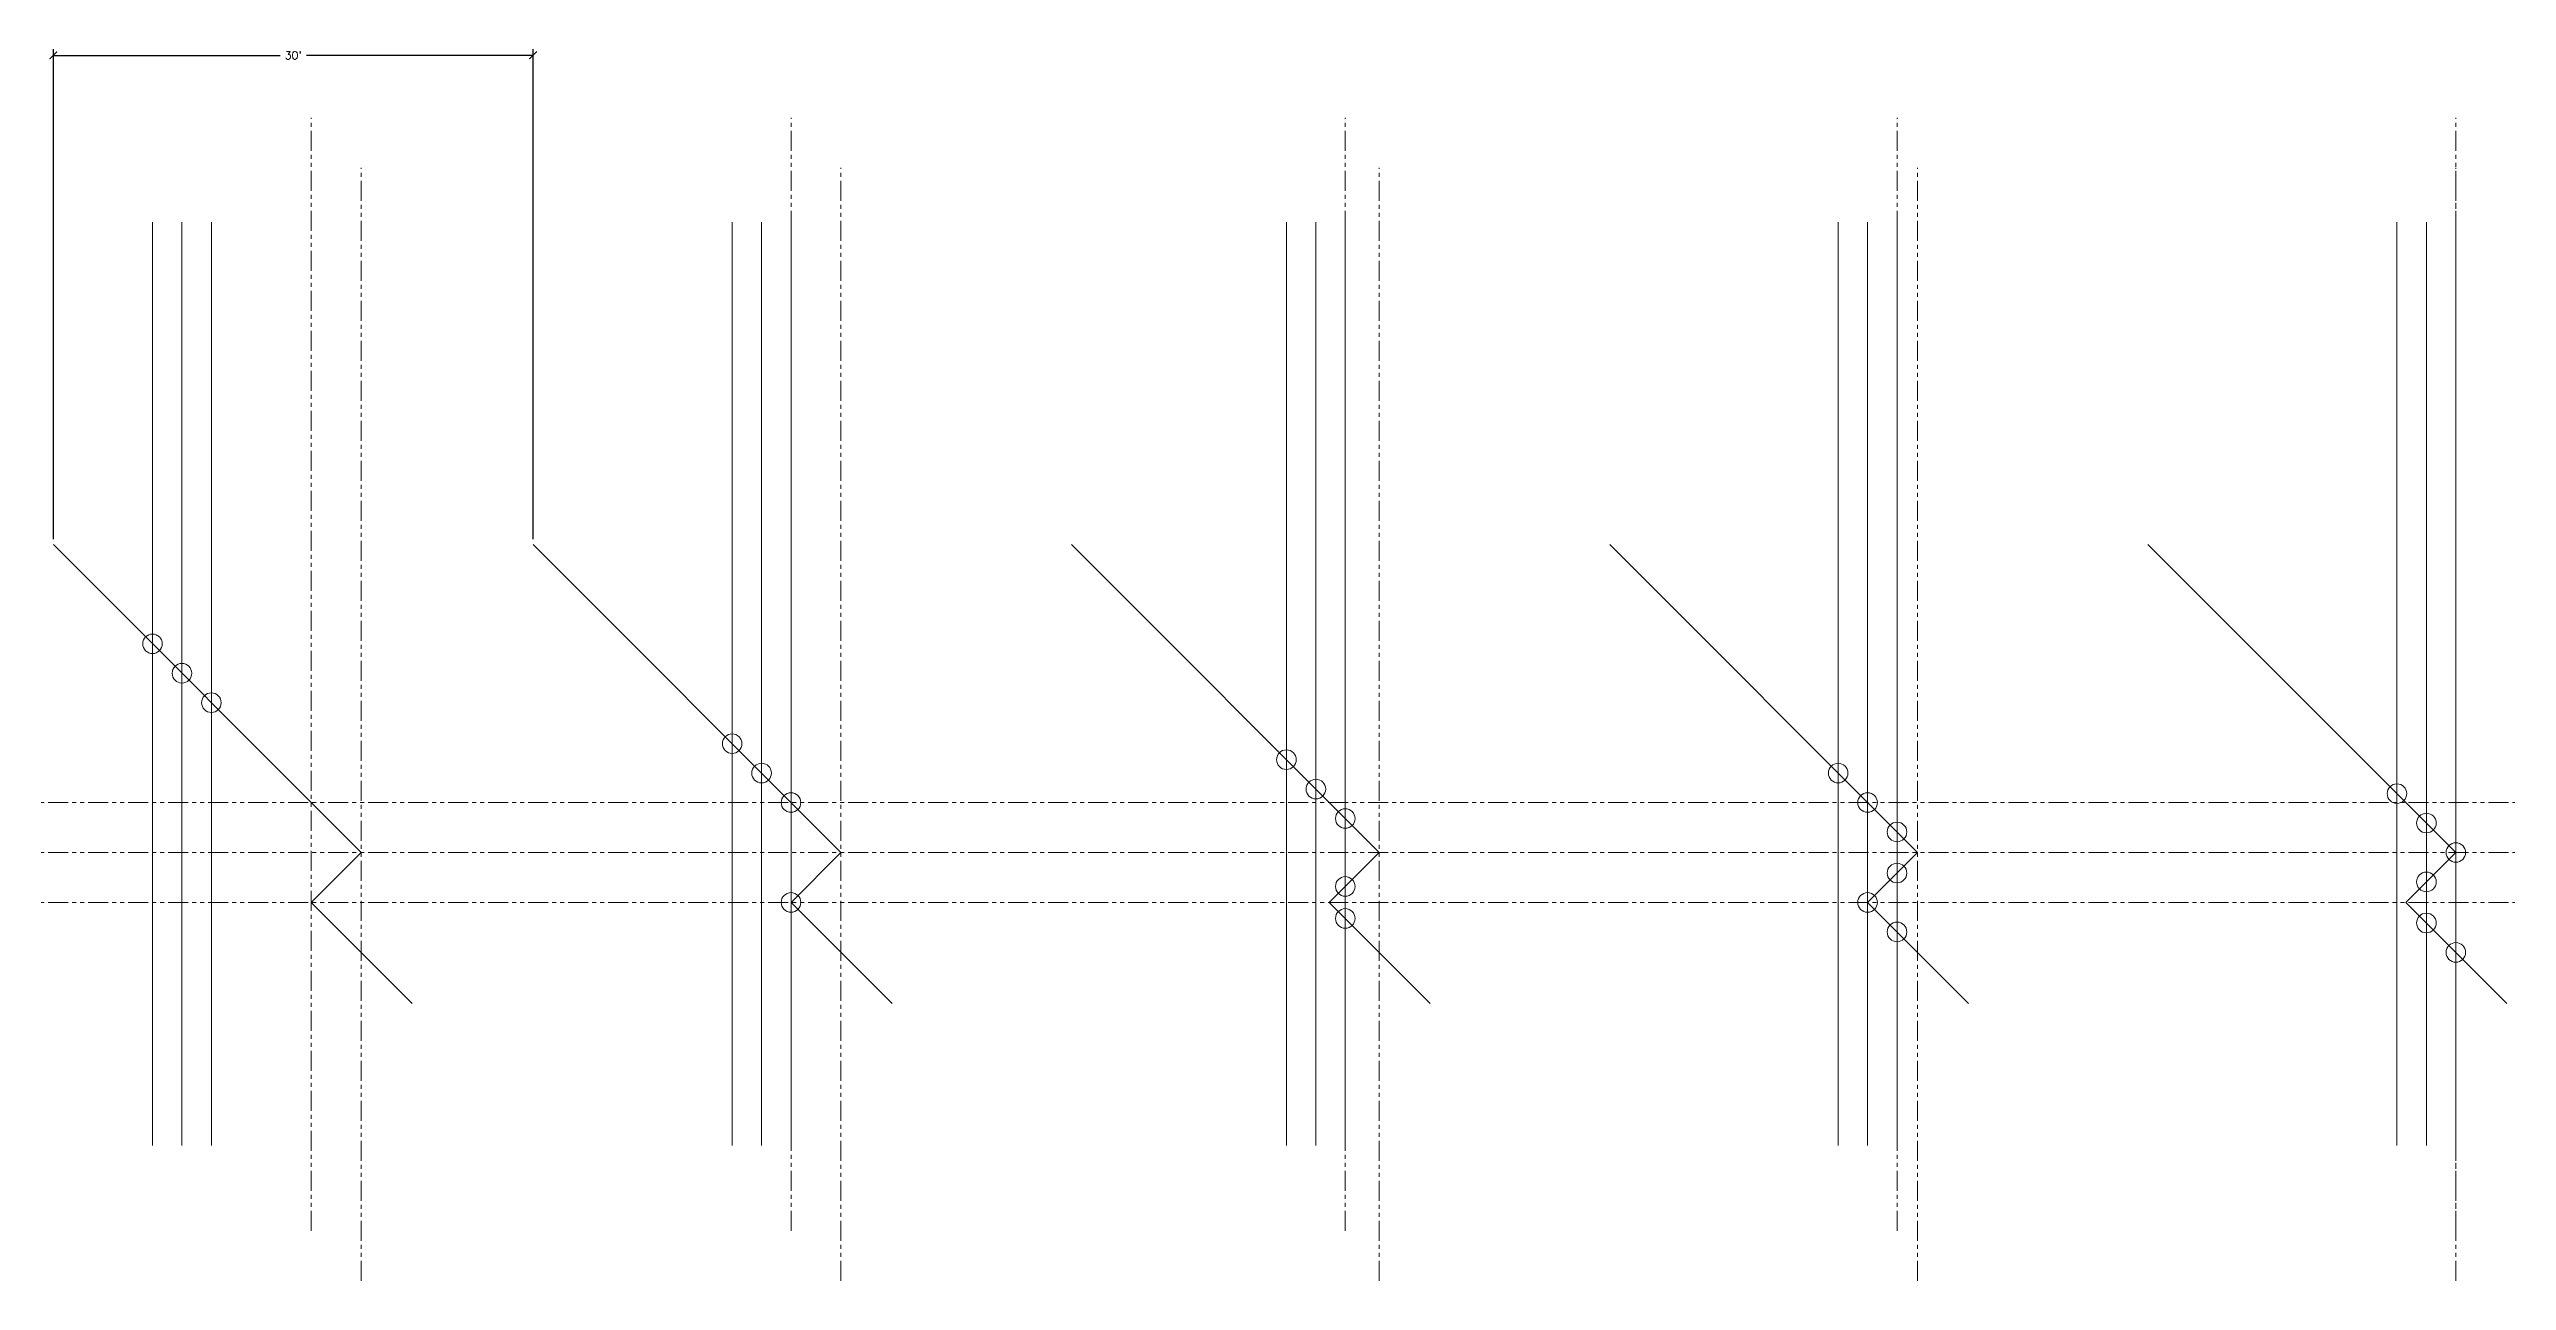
# Model space of a CAD drawing. Header units: inches. Extents: x 897 to 26182, y 486 to 12251.
# Drawn here: x 22291 to 24135, y 11328 to 12251 of the extents above; entities that cross this region are included whole.
import ezdxf

# ---------------------------------------------------------------- set-up
doc = ezdxf.new("R2010")
doc.units = ezdxf.units.IN
doc.header["$LTSCALE"] = 24
doc.header["$MEASUREMENT"] = 0
doc.linetypes.add('CENTER', pattern=[50.8, 31.75, -6.35, 6.35, -6.35])
doc.linetypes.add('PHANTOM2', pattern=[1.25, 0.625, -0.125, 0.125, -0.125, 0.125, -0.125])
doc.layers.add('03-C-Dims', color=131, linetype='Continuous', lineweight=5)
doc.layers.add('_EE_FDN_PERIMETER', color=3, linetype='Continuous')
doc.styles.add('cityblueprint', font='romand.shx')
doc.dimstyles.get("Standard").update_dxf_attribs({"dimtxt": 6, "dimasz": 5.68, "dimexe": 4.68, "dimexo": 4.0625, "dimgap": 3.625, "dimtad": 0, "dimdec": 1, "dimzin": 0, "dimdsep": 46, "dimlunit": 4, "dimtxsty": 'cityblueprint', "dimblk": 'ARCHTICK', "dimcen": 5.59, "dimclrd": 4, "dimclre": 4, "dimclrt": 2, "dimadec": 0, "dimazin": 0, "dimtfac": 1, "dimtdec": 1, "dimtofl": 0, "dimtmove": 1, "dimatfit": 3, "dimldrblk": 'ARCHTICK', "dimfxl": 1, "dimtolj": 1, "dimtzin": 0, "dimarcsym": 0})

# ---------------------------------------------------------------- blocks, each defined once
blk = doc.blocks.new('_ArchTick')
at = {"color": 0, "const_width": 0.15}
blk.add_lwpolyline([(-0.5, -0.5), (0.5, 0.5)], dxfattribs=at)
blk = doc.blocks.new('*D11')
at = {"layer": '03-C-Dims', "color": 4, "lineweight": -2, "transparency": 16777216}
for p, q in [((22294.6, 11883.8), (22294.6, 12251.3)), ((22294.6, 12246.7), (22464.6, 12246.7)), ((22654.4, 12246.7), (22484.4, 12246.7)), ((22654.4, 11883.8), (22654.4, 12251.3))]:
    blk.add_line(p, q, dxfattribs=at)
at = {"layer": 'Defpoints', "color": 0, "transparency": 16777216}
for p in [(22654.4, 12246.7), (22294.6, 11879.7), (22654.4, 11879.7)]:
    blk.add_point(p, dxfattribs=at)
at = {"layer": '03-C-Dims', "color": 4, "lineweight": -2, "transparency": 16777216, "xscale": 5.68, "yscale": 5.68, "zscale": 5.68, "rotation": 180}
blk.add_blockref('_ArchTick', (22294.6, 12246.7), dxfattribs=at)
at = {"layer": '03-C-Dims', "color": 4, "lineweight": -2, "transparency": 16777216, "xscale": 5.68, "yscale": 5.68, "zscale": 5.68}
blk.add_blockref('_ArchTick', (22654.4, 12246.7), dxfattribs=at)
at = {"layer": '03-C-Dims', "color": 2, "transparency": 16777216, "insert": (22474.5, 12246.7), "char_height": 6, "attachment_point": 5, "style": 'cityblueprint'}
blk.add_mtext("\\A1;30'", dxfattribs=at)

msp = doc.modelspace()

# ---------------------------------------------------------------- linework, layer by layer
at = {"layer": '03-C-Dims', "linetype": 'PHANTOM2'}
for p, q in [((22487.98, 11365.09), (22487.98, 12199.89)), ((22847.81, 11365.09), (22847.81, 12199.89)), ((23263.49, 11365.09), (23263.49, 12199.89)), ((23677.26, 11365.09), (23677.26, 12199.89)), ((24096.34, 11365.09), (24096.34, 12199.89)), ((22525.46, 11327.62), (22525.46, 12162.41)), ((22885.29, 11327.62), (22885.29, 12162.41)), ((23288.97, 11327.62), (23288.97, 12162.41)), ((23692.66, 11327.62), (23692.66, 12162.41)), ((24096.34, 11327.62), (24096.34, 12162.41))]:
    msp.add_line(p, q, dxfattribs=at)
at = {"layer": '03-C-Dims'}
for p, q in [((22368.95, 12121.56), (22368.95, 11429.2)), ((22413.1, 12121.56), (22413.1, 11429.2)), ((22803.66, 12121.56), (22803.66, 11429.2)), ((22847.81, 12121.56), (22847.81, 11429.2)), ((23219.34, 12121.56), (23219.34, 11429.2)), ((23263.49, 12121.56), (23263.49, 11429.2)), ((23633.11, 12121.56), (23633.11, 11429.2)), ((23677.26, 12121.56), (23677.26, 11429.2)), ((24052.19, 12121.56), (24052.19, 11429.2)), ((24096.34, 12121.56), (24096.34, 11429.2))]:
    msp.add_line(p, q, dxfattribs=at)
at = {"layer": '03-C-Dims', "linetype": 'CENTER'}
for p, q in [((22391.03, 12121.56), (22391.03, 11429.2)), ((22825.74, 12121.56), (22825.74, 11429.2)), ((23241.42, 12121.56), (23241.42, 11429.2)), ((23655.18, 12121.56), (23655.18, 11429.2)), ((24074.27, 12121.56), (24074.27, 11429.2))]:
    msp.add_line(p, q, dxfattribs=at)
at = {"layer": '03-C-Dims', "linetype": 'PHANTOM2'}
for p in [(23655.18, 11686.34), (23692.66, 11648.86), (23655.18, 11611.39)]:
    msp.add_xline(p, (1, 0), dxfattribs=at)
at = {"layer": '03-C-Dims'}
for centre in [(22368.95, 11805.37), (22391.03, 11783.29), (22413.1, 11761.22), (22803.66, 11730.49), (23219.34, 11718.49), (22825.74, 11708.42), (23633.11, 11708.42), (22847.81, 11686.34), (23241.42, 11696.42), (23655.18, 11686.34), (24052.19, 11693.02), (23263.49, 11674.34), (23677.26, 11664.26), (24074.27, 11670.94), (24096.34, 11648.86), (23263.49, 11623.39), (23677.26, 11633.46), (24074.27, 11626.79), (22847.81, 11611.39), (23655.18, 11611.39), (23263.49, 11599.39), (23677.26, 11589.31), (24074.27, 11595.99), (24096.34, 11573.91)]:
    msp.add_circle(centre, 7.35, dxfattribs=at)
at = {"layer": '_EE_FDN_PERIMETER', "linetype": 'Continuous'}
for p, q in [((22525.46, 11648.86), (22294.59, 11879.73)), ((22885.29, 11648.86), (22654.42, 11879.73)), ((23288.97, 11648.86), (23058.1, 11879.73)), ((23692.66, 11648.86), (23461.79, 11879.73)), ((24096.34, 11648.86), (23865.47, 11879.73)), ((22487.98, 11611.39), (22525.46, 11648.86)), ((22847.81, 11611.39), (22885.29, 11648.86)), ((23251.5, 11611.39), (23288.97, 11648.86)), ((23655.18, 11611.39), (23692.66, 11648.86)), ((24058.87, 11611.39), (24096.34, 11648.86)), ((22563.71, 11535.66), (22487.98, 11611.39)), ((22923.54, 11535.66), (22847.81, 11611.39)), ((23327.23, 11535.66), (23251.5, 11611.39)), ((23730.91, 11535.66), (23655.18, 11611.39)), ((24134.59, 11535.66), (24058.87, 11611.39))]:
    msp.add_line(p, q, dxfattribs=at)

# ---------------------------------------------------------------- dimensions: what is measured, and where the dimension line sits
at = {"layer": '03-C-Dims'}
dim = msp.add_linear_dim(base=(22654.42, 12246.66), p1=(22294.59, 11879.73), p2=(22654.42, 11879.73), dimstyle='Standard', override={"dimfxl": 4.68}, dxfattribs=at)
dim.commit()
dim.dimension.update_dxf_attribs({"geometry": '*D11', "text_midpoint": (22474.5, 12246.66)})

doc.saveas('drawing.dxf')
